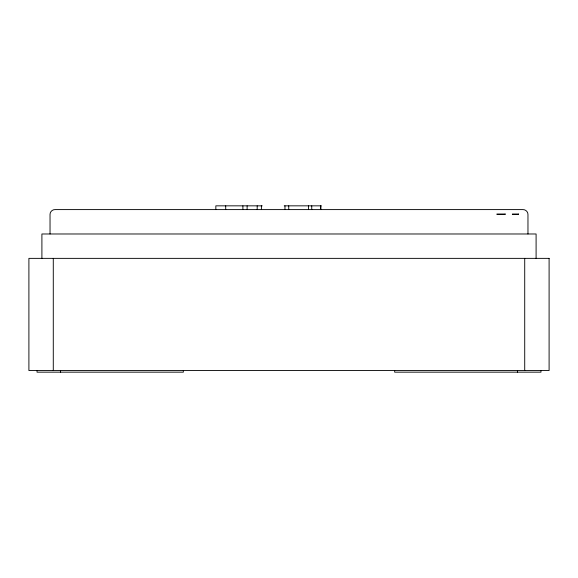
<?xml version="1.0" encoding="UTF-8"?>
<svg xmlns="http://www.w3.org/2000/svg" width="578" height="578" viewBox="0 0 578 578"><rect width="100%" height="100%" fill="white"/><g stroke="black" fill="none" stroke-linecap="round" stroke-linejoin="round"><path stroke-width="0.87" d="M262.217 205.84L215.84 205.84L215.84 209.597M284.224 205.84L321.332 205.84M540.972 370.534L540.972 372.16L394.666 372.16L394.666 370.534M536.095 258.366L536.095 233.982L41.905 233.982L41.905 258.366M527.967 233.982L527.967 214.474C528.017 211.794 525.568 209.453 522.902 209.597L55.098 209.597C52.432 209.453 49.975 211.794 50.033 214.474L50.033 233.982M524.716 258.366L524.716 370.534M517.418 370.534L517.418 372.16M320.826 205.84L320.826 209.597M320.66 205.84L320.66 209.597M311.744 205.84L311.744 209.597M308.529 205.84L308.529 209.597M288.733 205.84L288.733 209.597M284.968 205.84L284.968 209.597M261.401 205.84L261.401 209.597M257.188 205.84L257.188 209.597M247.117 205.84L247.117 209.597M242.897 205.84L242.897 209.597M225.709 205.84L225.709 209.597M183.334 370.534L183.334 372.16L37.028 372.16L37.028 370.534M60.582 370.534L60.582 372.16M53.284 258.366L53.284 370.534M505.158 214.012L496.907 214.012L496.914 214.474L505.172 214.474L505.158 214.012M518.365 214.012L512.368 214.012L512.39 214.474L518.387 214.474L518.365 214.012M549.1 258.366L28.9 258.366L28.9 370.534L549.1 370.534L549.1 258.366"/></g></svg>
